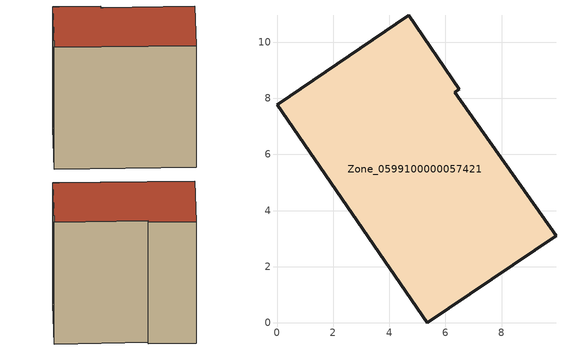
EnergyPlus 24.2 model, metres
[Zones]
Zone_0599100000057421
 floor ground (C_G): 0,7.77 4.7,10.96 6.49,8.32 6.33,8.21 9.94,3.11 5.36,0 z0
 wall outside (C_F): 5.36,0 9.94,3.11 6.33,8.21 6.49,8.32 4.7,10.96 0,7.77 5.36,0 z0:9.16
 roof outside (C_R): 4.7,10.96 0,7.77 5.36,0 9.94,3.11 6.33,8.21 6.49,8.32 z9.16
[BUILDING]
Pand.0599100000057421: North Axis=0; Terrain=City; Loads Convergence Tolerance Value=0.04; Temperature Convergence Tolerance Value=0.4; Solar Distribution=FullExterior; Maximum Number of Warmup Days=25; Minimum Number of Warmup Days=1
[Site:Location]
Rotterdam.The.Hague.AP_ZH_NLD Design_Conditions: Latitude=51.96; Longitude=4.45; Time Zone=1; Elevation=-4.5
[SITE:GROUNDTEMPERATURE:BUILDINGSURFACE]
18, 18, 18, 18, 18, 18, 18, 18, 18, 18, 18, 18
[MATERIAL] Thermal Absorptance=0.9; Solar Absorptance=0.7; Visible Absorptance=0.7
Name | Roughness | Thickness | Conductivity | Density | Specific Heat
G.TI.1975-1991 | MediumSmooth | 0.15 | 0.288461 | 540 | 1210
F.TI.1975-1991 | Rough | 0.3 | 0.230769 | 1920 | 840
R.TI.1975-1991 | MediumRough | 0.2 | 0.153846 | 1500 | 1000
[CONSTRUCTION]
C_G: G.TI.1975-1991
C_F: F.TI.1975-1991
C_R: R.TI.1975-1991
[ZONE]
Zone_0599100000057421: Type=1; Multiplier=1; Ceiling Height=Autocalculate; Volume=Autocalculate; Floor Area=autocalculate; Part of Total Floor Area=Yes
[ZONEINFILTRATION:DESIGNFLOWRATE]
Infil_Zone_0599100000057421: Zone or ZoneList or Space or SpaceList=Zone_0599100000057421; Schedule=AlwaysOn; Design Flow Rate Calculation Method=Flow/Area; Flow Rate per Floor Area=0.003; Constant Term Coefficient=1; Temperature Term Coefficient=0; Velocity Term Coefficient=0; Velocity Squared Term Coefficient=0
[HVACTEMPLATE:ZONE:IDEALLOADSAIRSYSTEM]
Zone_0599100000057421: Maximum Heating Supply Air Temperature=50; Minimum Cooling Supply Air Temperature=13; Maximum Heating Supply Air Humidity Ratio=0.0156; Minimum Cooling Supply Air Humidity Ratio=0.0077; Heating Limit=NoLimit; Cooling Limit=NoLimit; Dehumidification Control Type=ConstantSensibleHeatRatio; Cooling Sensible Heat Ratio=0.7; Dehumidification Setpoint=60; Humidification Control Type=None; Humidification Setpoint=30; Outdoor Air Method=None; Outdoor Air Flow Rate per Person=0.00944; Outdoor Air Flow Rate per Zone Floor Area=0; Outdoor Air Flow Rate per Zone=0; Demand Controlled Ventilation Type=None; Outdoor Air Economizer Type=NoEconomizer; Heat Recovery Type=None; Sensible Heat Recovery Effectiveness=0.7; Latent Heat Recovery Effectiveness=0.65
[ZONECONTROL:THERMOSTAT]
ThermostatControl_Zone_0599100000057421: Zone or ZoneList=Zone_0599100000057421; Control Type Schedule=DualSetpointControlType; Control 1=Thermostat_Zone_0599100000057421; Temperature Difference Between Cutout And Setpoint=0
[THERMOSTATSETPOINT:DUALSETPOINT]
Thermostat_Zone_0599100000057421: Heating Setpoint Temperature Schedule=HeatingSetpoint_Zone_0599100000057421; Cooling Setpoint Temperature Schedule=CoolingSetpoint_Zone_0599100000057421
[SCHEDULE:COMPACT]
HeatingSetpoint_Zone_0599100000057421: Through: 12/31, For: AllDays, Until: 24:00, 21
CoolingSetpoint_Zone_0599100000057421: Through: 12/31, For: AllDays, Until: 24:00, 24
DualSetpointControlType: Through: 12/31, For: AllDays, Until: 24:00, 4
AlwaysOn: Through: 12/31, For: AllDays, Until: 24:00, 1
